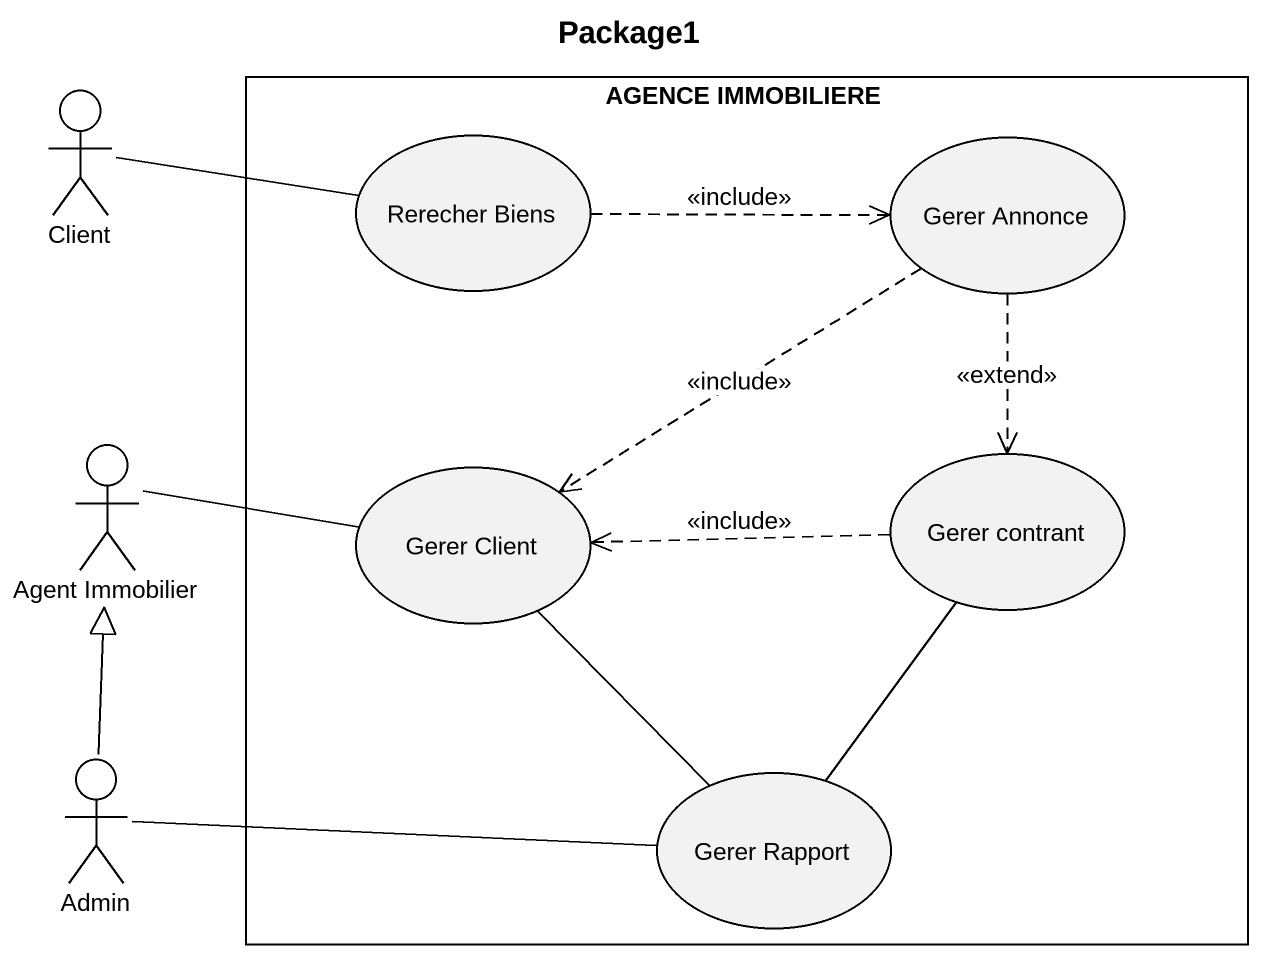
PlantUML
@startuml
title Package1
actor Client
rectangle "AGENCE IMMOBILIERE" as AGENCE_IMMOBILIERE {
  usecase "Rerecher Biens" as Rerecher_Biens
  usecase "Gerer Annonce" as Gerer_Annonce
  usecase "Gerer Client" as Gerer_Client
  usecase "Gerer contrant" as Gerer_contrant
  usecase "Gerer Rapport" as Gerer_Rapport
}
actor "Agent Immobilier" as Agent_Immobilier
actor Admin
Client -right- Rerecher_Biens
Rerecher_Biens .right.> Gerer_Annonce : <<include>>
Gerer_Annonce ..> Gerer_Client : <<include>>
Gerer_Annonce ..> Gerer_contrant : <<extend>>
Agent_Immobilier -right- Gerer_Client
Gerer_Client -- Gerer_Rapport
Gerer_contrant .left.> Gerer_Client : <<include>>
Gerer_contrant -- Gerer_Rapport
Admin -up-|> Agent_Immobilier
Admin -right- Gerer_Rapport
@enduml
